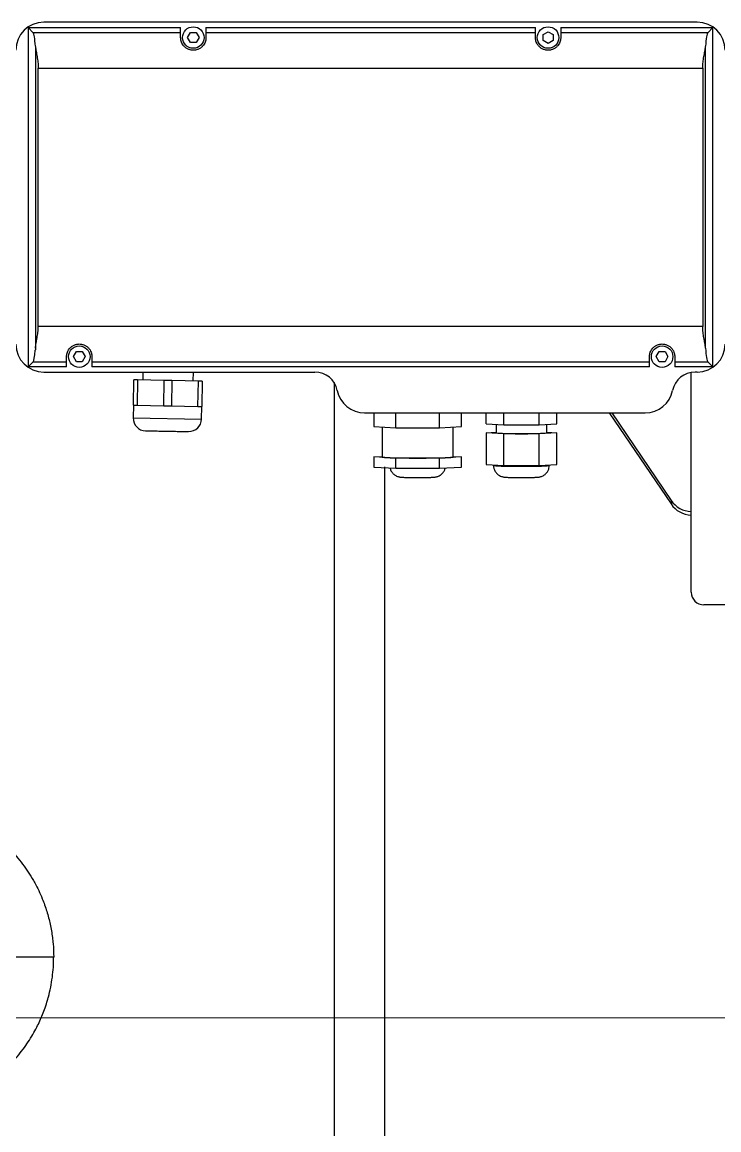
# Model space of a CAD drawing. Header units: centimetres. Extents: x 470464 to 524273, y 49611 to 59074.
# Drawn here: x 508665.01 to 508692.5, y 50525.68 to 50569.42 of the extents above; entities that cross this region are included whole.
import ezdxf

# ---------------------------------------------------------------- set-up
doc = ezdxf.new("R2010")
doc.units = ezdxf.units.CM
doc.header["$MEASUREMENT"] = 0
doc.layers.add('A-ANNO-REVC-01', color=1, linetype='Continuous', lineweight=15, true_color=0xff0000, plot=False)
doc.layers.add('vinç', color=7, linetype='Continuous')
doc.styles.add('BARIŞ BABUR-3', font='arial.ttf')
doc.dimstyles.new('AAA_A4 BVS STANDART', dxfattribs={"dimscale": 12, "dimtxt": 1.8, "dimasz": 1.6, "dimexe": 0.18, "dimexo": 0.0625, "dimgap": 0.09, "dimtad": 1, "dimtoh": 1, "dimdec": 0, "dimzin": 9, "dimdsep": 46, "dimtxsty": 'BARIŞ BABUR-3', "dimcen": 0.09, "dimclrd": 1, "dimclre": 1, "dimclrt": 2, "dimadec": 0, "dimazin": 0, "dimtfac": 1, "dimtdec": 0, "dimtofl": 0, "dimtmove": 0, "dimatfit": 3, "dimfxl": 1, "dimtolj": 1, "dimtzin": 0, "dimlwd": 9, "dimlwe": 9, "dimarcsym": 0})

# ---------------------------------------------------------------- blocks, each defined once
blk = doc.blocks.new('*D119')
at = {"layer": 'A-ANNO-REVC-01', "color": 1, "lineweight": 9, "transparency": 16777216}
for p, q in [((428675.918, 68750.159), (428850, 68750.159)), ((428848.56, 68330.963), (428848.56, 68737.359)), ((428801.6, 68318.163), (428850, 68318.163))]:
    blk.add_line(p, q, dxfattribs=at)
at = {"layer": 'A-ANNO-REVC-01', "color": 1, "transparency": 16777216}
for points in [[(428846.427, 68737.359), (428850.694, 68737.359), (428848.56, 68750.159)], [(428846.427, 68330.963), (428850.694, 68330.963), (428848.56, 68318.163)]]:
    blk.add_solid(points, dxfattribs=at)
at = {"layer": 'Defpoints', "color": 0, "transparency": 16777216}
for p in [(428675.418, 68750.159), (428848.56, 68750.159), (428801.1, 68318.163)]:
    blk.add_point(p, dxfattribs=at)
at = {"layer": 'A-ANNO-REVC-01', "color": 2, "transparency": 16777216, "insert": (428840.39, 68542.782), "char_height": 14.4, "attachment_point": 5, "rotation": 90, "style": 'BARIŞ BABUR-3'}
blk.add_mtext('\\A1;KANCA ALTI: 432', dxfattribs=at)
blk = doc.blocks.new('dytjtyjtydhrshtjy')
at = {"color": 2, "linetype": 'Continuous', "lineweight": 25}
for p, q in [((427570.245, 68759.255), (427570.245, 68745.861)), ((427570.446, 68759.054), (427570.245, 68759.255)), ((427570.245, 68759.255), (427576.268, 68759.255)), ((427596.654, 68759.472), (427570.866, 68759.472)), ((427576.268, 68759.054), (427576.268, 68759.255)), ((427577.268, 68759.255), (427590.268, 68759.255)), ((427577.268, 68759.255), (427577.268, 68759.054)), ((427590.268, 68759.054), (427590.268, 68759.255)), ((427591.268, 68759.255), (427597.275, 68759.255)), ((427591.268, 68759.255), (427591.268, 68759.054)), ((427597.275, 68759.255), (427597.075, 68759.054)), ((427597.275, 68745.861), (427597.275, 68759.255)), ((427576.268, 68759.054), (427570.446, 68759.054)), ((427576.268, 68758.864), (427576.268, 68759.054)), ((427576.537, 68758.864), (427576.653, 68759.064)), ((427576.653, 68758.664), (427576.537, 68758.864)), ((427576.653, 68759.064), (427576.884, 68759.064)), ((427576.884, 68759.064), (427576.999, 68758.864)), ((427576.999, 68758.864), (427576.884, 68758.664)), ((427590.268, 68759.054), (427577.268, 68759.054)), ((427577.268, 68759.054), (427577.268, 68758.864)), ((427590.268, 68758.864), (427590.268, 68759.054)), ((427590.568, 68758.979), (427590.768, 68759.095)), ((427590.568, 68758.748), (427590.568, 68758.979)), ((427590.768, 68758.633), (427590.568, 68758.748)), ((427590.768, 68759.095), (427590.968, 68758.979)), ((427590.968, 68758.748), (427590.768, 68758.633)), ((427590.968, 68758.979), (427590.968, 68758.748)), ((427591.268, 68759.054), (427591.268, 68758.864)), ((427597.075, 68759.054), (427591.268, 68759.054)), ((427570.54, 68758.517), (427570.54, 68746.599)), ((427576.884, 68758.664), (427576.653, 68758.664)), ((427596.981, 68746.599), (427596.981, 68758.517)), ((427570.65, 68747.455), (427570.65, 68757.661)), ((427570.65, 68757.661), (427596.871, 68757.661)), ((427596.871, 68757.661), (427596.871, 68747.455)), ((427596.871, 68747.455), (427570.65, 68747.455)), ((427571.768, 68746.061), (427571.768, 68746.264)), ((427572.037, 68746.264), (427572.153, 68746.464)), ((427572.153, 68746.064), (427572.037, 68746.264)), ((427572.153, 68746.464), (427572.384, 68746.464)), ((427572.384, 68746.064), (427572.153, 68746.064)), ((427572.384, 68746.464), (427572.499, 68746.264)), ((427572.499, 68746.264), (427572.384, 68746.064)), ((427572.768, 68746.264), (427572.768, 68746.061)), ((427594.768, 68746.061), (427594.768, 68746.264)), ((427595.037, 68746.264), (427595.153, 68746.464)), ((427595.153, 68746.064), (427595.037, 68746.264)), ((427595.153, 68746.464), (427595.384, 68746.464)), ((427595.384, 68746.064), (427595.153, 68746.064)), ((427595.384, 68746.464), (427595.499, 68746.264)), ((427595.499, 68746.264), (427595.384, 68746.064)), ((427595.768, 68746.264), (427595.768, 68746.061)), ((427570.245, 68745.861), (427570.446, 68746.061)), ((427571.768, 68745.861), (427570.245, 68745.861)), ((427570.446, 68746.061), (427571.768, 68746.061)), ((427570.866, 68745.657), (427581.566, 68745.657)), ((427571.768, 68745.861), (427571.768, 68746.061)), ((427572.768, 68746.061), (427594.768, 68746.061)), ((427572.768, 68746.061), (427572.768, 68745.861)), ((427594.768, 68745.861), (427572.768, 68745.861)), ((427574.775, 68745.657), (427574.77, 68745.339)), ((427576.769, 68745.304), (427576.776, 68745.657)), ((427594.768, 68745.861), (427594.768, 68746.061)), ((427595.768, 68746.061), (427597.075, 68746.061)), ((427595.768, 68746.061), (427595.768, 68745.861)), ((427597.275, 68745.861), (427595.768, 68745.861)), ((427596.418, 68736.964), (427596.418, 68745.645)), ((427596.654, 68745.657), (427596.566, 68745.657)), ((427597.075, 68746.061), (427597.275, 68745.861)), ((427574.402, 68744.345), (427574.42, 68745.345)), ((427574.57, 68745.342), (427574.42, 68745.345)), ((427574.57, 68745.342), (427574.552, 68744.342)), ((427575.62, 68745.324), (427574.57, 68745.342)), ((427575.602, 68744.324), (427575.62, 68745.324)), ((427575.92, 68745.319), (427575.62, 68745.324)), ((427575.92, 68745.319), (427575.902, 68744.319)), ((427576.969, 68745.3), (427575.92, 68745.319)), ((427576.952, 68744.3), (427576.969, 68745.3)), ((427577.119, 68745.298), (427576.969, 68745.3)), ((427577.119, 68745.298), (427577.102, 68744.298)), ((427582.324, 68745.242), (427582.324, 68431.484)), ((427574.402, 68744.345), (427574.394, 68743.845)), ((427574.402, 68744.345), (427574.552, 68744.342)), ((427574.552, 68744.342), (427575.077, 68744.333)), ((427575.077, 68744.333), (427575.602, 68744.324)), ((427575.602, 68744.324), (427575.902, 68744.319)), ((427575.902, 68744.319), (427576.427, 68744.31)), ((427576.427, 68744.31), (427576.952, 68744.3)), ((427576.952, 68744.3), (427577.102, 68744.298)), ((427577.093, 68743.798), (427577.102, 68744.298)), ((427583.528, 68744.047), (427594.605, 68744.047)), ((427583.888, 68744.047), (427583.888, 68743.502)), ((427584.754, 68743.455), (427584.754, 68744.047)), ((427586.486, 68743.455), (427586.486, 68744.047)), ((427587.352, 68743.502), (427587.352, 68744.047)), ((427588.324, 68743.609), (427588.324, 68744.047)), ((427589.02, 68743.571), (427589.02, 68744.047)), ((427590.412, 68743.571), (427590.412, 68744.047)), ((427591.108, 68743.609), (427591.108, 68744.047)), ((427593.185, 68744.047), (427595.621, 68740.448)), ((427593.279, 68744.047), (427595.621, 68740.587)), ((427574.394, 68743.845), (427577.093, 68743.798)), ((427583.888, 68743.502), (427584.754, 68743.455)), ((427584.22, 68743.484), (427584.22, 68742.303)), ((427584.754, 68743.455), (427586.486, 68743.455)), ((427586.486, 68743.455), (427587.352, 68743.502)), ((427587.02, 68742.303), (427587.02, 68743.484)), ((427588.324, 68743.609), (427589.02, 68743.571)), ((427588.716, 68743.588), (427588.716, 68743.259)), ((427589.02, 68743.571), (427590.412, 68743.571)), ((427590.412, 68743.571), (427591.108, 68743.609)), ((427590.716, 68743.259), (427590.716, 68743.588)), ((427588.324, 68743.259), (427588.716, 68743.281)), ((427588.324, 68743.259), (427588.324, 68742.01)), ((427589.02, 68743.221), (427588.324, 68743.259)), ((427589.02, 68741.972), (427589.02, 68743.221)), ((427590.412, 68743.221), (427589.02, 68743.221)), ((427591.108, 68743.259), (427590.412, 68743.221)), ((427590.412, 68741.972), (427590.412, 68743.221)), ((427590.716, 68743.281), (427591.108, 68743.259)), ((427591.108, 68742.01), (427591.108, 68743.259)), ((427583.888, 68742.303), (427584.22, 68742.321)), ((427584.754, 68742.256), (427583.888, 68742.303)), ((427583.888, 68742.303), (427583.888, 68741.903)), ((427586.486, 68742.256), (427584.754, 68742.256)), ((427584.754, 68741.856), (427584.754, 68742.256)), ((427587.352, 68742.303), (427586.486, 68742.256)), ((427586.486, 68741.856), (427586.486, 68742.256)), ((427587.02, 68742.321), (427587.352, 68742.303)), ((427587.352, 68741.903), (427587.352, 68742.303)), ((427583.888, 68741.903), (427584.754, 68741.856)), ((427584.324, 68431.484), (427584.324, 68741.917)), ((427584.754, 68741.856), (427586.486, 68741.856)), ((427586.486, 68741.856), (427587.352, 68741.903)), ((427588.324, 68742.01), (427589.02, 68741.972)), ((427588.616, 68741.994), (427588.616, 68741.97)), ((427589.02, 68741.972), (427590.412, 68741.972)), ((427590.412, 68741.972), (427591.108, 68742.01)), ((427590.816, 68741.97), (427590.816, 68741.994)), ((427595.621, 68740.587), (427595.621, 68740.448)), ((427602.918, 68736.464), (427596.918, 68736.464))]:
    blk.add_line(p, q, dxfattribs=at)
at = {"color": 2, "linetype": 'Continuous', "lineweight": 25, "flags": 128}
for points in [[(427584.22, 68742.303), (427584.221, 68742.301), (427584.249, 68742.294), (427584.311, 68742.287), (427584.408, 68742.281), (427584.536, 68742.275), (427584.692, 68742.27), (427584.872, 68742.266), (427585.071, 68742.263), (427585.285, 68742.26), (427585.508, 68742.259), (427585.733, 68742.259), (427585.955, 68742.26), (427586.169, 68742.263), (427586.368, 68742.266), (427586.549, 68742.27), (427586.705, 68742.275), (427586.833, 68742.281), (427586.929, 68742.287), (427586.992, 68742.294), (427587.019, 68742.301), (427587.02, 68742.303)], [(427588.616, 68741.97), (427588.617, 68741.968), (427588.644, 68741.962), (427588.705, 68741.956), (427588.798, 68741.951), (427588.921, 68741.946), (427589.07, 68741.942), (427589.239, 68741.939), (427589.424, 68741.937), (427589.618, 68741.936), (427589.815, 68741.936), (427590.009, 68741.937), (427590.194, 68741.939), (427590.363, 68741.942), (427590.511, 68741.946), (427590.634, 68741.951), (427590.728, 68741.956), (427590.789, 68741.962), (427590.815, 68741.968), (427590.816, 68741.97)]]:
    blk.add_lwpolyline(points, dxfattribs=at)
at = {"color": 2, "linetype": 'Continuous', "lineweight": 25}
for centre in [(427576.768, 68758.864), (427590.768, 68758.864), (427572.268, 68746.264), (427595.268, 68746.264)]:
    blk.add_circle(centre, 0.425, dxfattribs=at)
for centre, radius, start, end in [((427570.866, 68758.372), 1.1, 90, 180), ((427596.654, 68758.372), 1.1, 0, 90), ((427570.866, 68746.757), 1.1, 180, 270), ((427596.654, 68746.757), 1.1, 270, 0), ((427581.566, 68744.757), 0.9, 11.2447, 90), ((427596.566, 68744.757), 0.9, 90, 168.7553), ((427583.528, 68745.147), 1.1, 191.2447, 270), ((427594.605, 68745.147), 1.1, 270, 348.7553), ((427574.893, 68743.836), 0.5, 179, 269), ((427576.593, 68743.807), 0.5, 269, 359), ((427589.716, 68755.479), 12.26, 265.3215, 274.6785), ((427596.451, 68741.152), 1.004, 214.2748, 268.1425), ((427596.451, 68741.013), 1.004, 214.2748, 268.1425), ((427596.918, 68736.964), 0.5, 180, 270)]:
    blk.add_arc(centre, radius, start, end, dxfattribs=at)
for centre, start_param, end_param in [((427570.433, 68757.661), 2.229025, 3.0456), ((427597.087, 68757.661), 3.237586, 4.05416), ((427570.433, 68747.455), 0.095993, 0.833395), ((427597.087, 68747.455), 5.370618, 6.187192)]:
    blk.add_ellipse(centre, major_axis=(0, -1.4), ratio=0.096289, start_param=start_param, end_param=end_param, dxfattribs=at)
for points, knots in [([(427577.268, 68758.864), (427577.268, 68758.822), (427577.263, 68758.775), (427577.241, 68758.698), (427577.23, 68758.671), (427577.204, 68758.616), (427577.187, 68758.588), (427577.146, 68758.534), (427577.122, 68758.508), (427577.066, 68758.46), (427577.035, 68758.439), (427576.983, 68758.412), (427576.965, 68758.404), (427576.928, 68758.39), (427576.909, 68758.384), (427576.87, 68758.374), (427576.85, 68758.37), (427576.81, 68758.365), (427576.789, 68758.364), (427576.749, 68758.364), (427576.729, 68758.365), (427576.689, 68758.37), (427576.668, 68758.373), (427576.609, 68758.388), (427576.572, 68758.402), (427576.52, 68758.429), (427576.504, 68758.439), (427576.472, 68758.46), (427576.457, 68758.472), (427576.43, 68758.495), (427576.417, 68758.508), (427576.392, 68758.534), (427576.381, 68758.547), (427576.35, 68758.588), (427576.333, 68758.615), (427576.306, 68758.67), (427576.296, 68758.696), (427576.281, 68758.748), (427576.276, 68758.773), (427576.27, 68758.821), (427576.268, 68758.843), (427576.268, 68758.864)], [0, 0, 0, 0, 0.125, 0.125, 0.1875, 0.1875, 0.25, 0.25, 0.3125, 0.3125, 0.375, 0.375, 0.40625, 0.40625, 0.4375, 0.4375, 0.46875, 0.46875, 0.5, 0.5, 0.53125, 0.53125, 0.5625, 0.5625, 0.625, 0.625, 0.65625, 0.65625, 0.6875, 0.6875, 0.71875, 0.71875, 0.75, 0.75, 0.8125, 0.8125, 0.875, 0.875, 0.9375, 0.9375, 1, 1, 1, 1]), ([(427591.268, 68758.864), (427591.268, 68758.822), (427591.263, 68758.775), (427591.241, 68758.698), (427591.23, 68758.671), (427591.204, 68758.616), (427591.187, 68758.588), (427591.146, 68758.535), (427591.122, 68758.509), (427591.066, 68758.46), (427591.035, 68758.439), (427590.984, 68758.412), (427590.965, 68758.404), (427590.928, 68758.39), (427590.909, 68758.384), (427590.87, 68758.374), (427590.851, 68758.37), (427590.81, 68758.365), (427590.79, 68758.364), (427590.749, 68758.364), (427590.729, 68758.365), (427590.689, 68758.37), (427590.669, 68758.373), (427590.61, 68758.388), (427590.573, 68758.402), (427590.503, 68758.438), (427590.472, 68758.459), (427590.43, 68758.495), (427590.417, 68758.508), (427590.392, 68758.534), (427590.381, 68758.547), (427590.35, 68758.587), (427590.333, 68758.615), (427590.307, 68758.669), (427590.296, 68758.696), (427590.281, 68758.748), (427590.276, 68758.773), (427590.27, 68758.821), (427590.268, 68758.843), (427590.268, 68758.864)], [0, 0, 0, 0, 0.125, 0.125, 0.1875, 0.1875, 0.25, 0.25, 0.3125, 0.3125, 0.375, 0.375, 0.40625, 0.40625, 0.4375, 0.4375, 0.46875, 0.46875, 0.5, 0.5, 0.53125, 0.53125, 0.5625, 0.5625, 0.625, 0.625, 0.6875, 0.6875, 0.71875, 0.71875, 0.75, 0.75, 0.8125, 0.8125, 0.875, 0.875, 0.9375, 0.9375, 1, 1, 1, 1]), ([(427570.54, 68758.517), (427570.544, 68758.455), (427570.554, 68758.391), (427570.571, 68758.29), (427570.578, 68758.256), (427570.59, 68758.186), (427570.597, 68758.15), (427570.616, 68758.041), (427570.628, 68757.967), (427570.64, 68757.854), (427570.644, 68757.816), (427570.648, 68757.739), (427570.65, 68757.7), (427570.65, 68757.661)], [0, 0, 0, 0, 0.25, 0.25, 0.375, 0.375, 0.5, 0.5, 0.75, 0.75, 0.875, 0.875, 1, 1, 1, 1]), ([(427596.871, 68757.661), (427596.871, 68757.739), (427596.876, 68757.815), (427596.888, 68757.929), (427596.893, 68757.966), (427596.904, 68758.04), (427596.911, 68758.077), (427596.93, 68758.186), (427596.943, 68758.255), (427596.966, 68758.39), (427596.976, 68758.455), (427596.981, 68758.517)], [0, 0, 0, 0, 0.25, 0.25, 0.375, 0.375, 0.5, 0.5, 0.75, 0.75, 1, 1, 1, 1]), ([(427570.54, 68746.599), (427570.544, 68746.66), (427570.554, 68746.725), (427570.571, 68746.825), (427570.578, 68746.86), (427570.59, 68746.93), (427570.597, 68746.966), (427570.616, 68747.074), (427570.628, 68747.148), (427570.64, 68747.261), (427570.644, 68747.3), (427570.648, 68747.377), (427570.65, 68747.416), (427570.65, 68747.455)], [0, 0, 0, 0, 0.25, 0.25, 0.375, 0.375, 0.5, 0.5, 0.75, 0.75, 0.875, 0.875, 1, 1, 1, 1]), ([(427596.981, 68746.599), (427596.976, 68746.66), (427596.967, 68746.725), (427596.949, 68746.825), (427596.943, 68746.86), (427596.93, 68746.93), (427596.923, 68746.966), (427596.904, 68747.074), (427596.893, 68747.148), (427596.88, 68747.261), (427596.877, 68747.3), (427596.872, 68747.377), (427596.871, 68747.416), (427596.871, 68747.455)], [0, 0, 0, 0, 0.25, 0.25, 0.375, 0.375, 0.5, 0.5, 0.75, 0.75, 0.875, 0.875, 1, 1, 1, 1]), ([(427570.54, 68746.599), (427570.539, 68746.589), (427570.537, 68746.57), (427570.535, 68746.541), (427570.534, 68746.523), (427570.533, 68746.514)], [0, 0, 0, 0, 0.330835, 0.664167, 1, 1, 1, 1]), ([(427571.768, 68746.264), (427571.768, 68746.306), (427571.773, 68746.354), (427571.796, 68746.432), (427571.807, 68746.459), (427571.834, 68746.514), (427571.851, 68746.542), (427571.882, 68746.582), (427571.893, 68746.595), (427571.917, 68746.62), (427571.931, 68746.633), (427571.972, 68746.668), (427572.003, 68746.69), (427572.055, 68746.716), (427572.073, 68746.724), (427572.11, 68746.738), (427572.128, 68746.744), (427572.167, 68746.754), (427572.187, 68746.757), (427572.227, 68746.762), (427572.247, 68746.764), (427572.287, 68746.764), (427572.307, 68746.763), (427572.347, 68746.758), (427572.367, 68746.754), (427572.425, 68746.74), (427572.462, 68746.726), (427572.532, 68746.691), (427572.563, 68746.669), (427572.619, 68746.622), (427572.643, 68746.596), (427572.685, 68746.542), (427572.702, 68746.514), (427572.729, 68746.46), (427572.74, 68746.433), (427572.755, 68746.381), (427572.76, 68746.356), (427572.767, 68746.308), (427572.768, 68746.285), (427572.768, 68746.264)], [0, 0, 0, 0, 0.125, 0.125, 0.1875, 0.1875, 0.25, 0.25, 0.28125, 0.28125, 0.3125, 0.3125, 0.375, 0.375, 0.40625, 0.40625, 0.4375, 0.4375, 0.46875, 0.46875, 0.5, 0.5, 0.53125, 0.53125, 0.5625, 0.5625, 0.625, 0.625, 0.6875, 0.6875, 0.75, 0.75, 0.8125, 0.8125, 0.875, 0.875, 0.9375, 0.9375, 1, 1, 1, 1]), ([(427594.768, 68746.264), (427594.768, 68746.306), (427594.773, 68746.354), (427594.797, 68746.432), (427594.807, 68746.459), (427594.834, 68746.514), (427594.851, 68746.542), (427594.882, 68746.582), (427594.893, 68746.595), (427594.917, 68746.621), (427594.931, 68746.633), (427594.973, 68746.669), (427595.004, 68746.69), (427595.055, 68746.716), (427595.073, 68746.725), (427595.11, 68746.738), (427595.129, 68746.744), (427595.167, 68746.754), (427595.187, 68746.758), (427595.227, 68746.762), (427595.247, 68746.764), (427595.288, 68746.764), (427595.308, 68746.763), (427595.348, 68746.758), (427595.368, 68746.754), (427595.426, 68746.74), (427595.463, 68746.726), (427595.532, 68746.69), (427595.563, 68746.669), (427595.605, 68746.634), (427595.618, 68746.621), (427595.643, 68746.595), (427595.654, 68746.582), (427595.675, 68746.556), (427595.684, 68746.542), (427595.701, 68746.515), (427595.709, 68746.501), (427595.729, 68746.46), (427595.74, 68746.433), (427595.755, 68746.381), (427595.76, 68746.356), (427595.767, 68746.308), (427595.768, 68746.285), (427595.768, 68746.264)], [0, 0, 0, 0, 0.125, 0.125, 0.1875, 0.1875, 0.25, 0.25, 0.28125, 0.28125, 0.3125, 0.3125, 0.375, 0.375, 0.40625, 0.40625, 0.4375, 0.4375, 0.46875, 0.46875, 0.5, 0.5, 0.53125, 0.53125, 0.5625, 0.5625, 0.625, 0.625, 0.6875, 0.6875, 0.71875, 0.71875, 0.75, 0.75, 0.78125, 0.78125, 0.8125, 0.8125, 0.875, 0.875, 0.9375, 0.9375, 1, 1, 1, 1]), ([(427574.891, 68743.336), (427574.894, 68743.336), (427574.901, 68743.336), (427575.015, 68743.334), (427575.207, 68743.331), (427575.459, 68743.326), (427575.645, 68743.323), (427575.735, 68743.321)], [0, 0, 0, 0, 0.166836, 0.36945, 0.583418, 0.797387, 1, 1, 1, 1]), ([(427575.735, 68743.321), (427575.96, 68743.318), (427576.176, 68743.314), (427576.495, 68743.308), (427576.584, 68743.307), (427576.584, 68743.307)], [0, 0, 0, 0, 0.5, 0.5, 1, 1, 1, 1]), ([(427584.534, 68741.868), (427584.535, 68741.861), (427584.541, 68741.813), (427584.582, 68741.733), (427584.655, 68741.636), (427584.743, 68741.571), (427584.823, 68741.535), (427584.883, 68741.518), (427584.941, 68741.508), (427584.989, 68741.504), (427585.059, 68741.499), (427585.146, 68741.496), (427585.242, 68741.494), (427585.333, 68741.492), (427585.417, 68741.491), (427585.51, 68741.49), (427585.629, 68741.49), (427585.739, 68741.49), (427585.836, 68741.491), (427585.913, 68741.492), (427585.996, 68741.493), (427586.072, 68741.495), (427586.14, 68741.498), (427586.198, 68741.5), (427586.247, 68741.503), (427586.289, 68741.507), (427586.334, 68741.513), (427586.388, 68741.526), (427586.445, 68741.546), (427586.517, 68741.584), (427586.597, 68741.649), (427586.664, 68741.742), (427586.702, 68741.819), (427586.707, 68741.864), (427586.707, 68741.868)], [0, 0, 0, 0, 0.007395, 0.047538, 0.087755, 0.128204, 0.155525, 0.176475, 0.196169, 0.239166, 0.282299, 0.327877, 0.36976, 0.40434, 0.430971, 0.459527, 0.499916, 0.549045, 0.568439, 0.599964, 0.631349, 0.663666, 0.695775, 0.72724, 0.757882, 0.788641, 0.817206, 0.834708, 0.854242, 0.881244, 0.916386, 0.955602, 0.995578, 1, 1, 1, 1]), ([(427588.617, 68741.972), (427588.617, 68741.97), (427588.611, 68741.928), (427588.63, 68741.844), (427588.676, 68741.732), (427588.752, 68741.636), (427588.839, 68741.571), (427588.919, 68741.535), (427588.979, 68741.518), (427589.037, 68741.508), (427589.085, 68741.504), (427589.155, 68741.499), (427589.242, 68741.496), (427589.338, 68741.494), (427589.429, 68741.492), (427589.513, 68741.491), (427589.606, 68741.49), (427589.676, 68741.49), (427589.716, 68741.49)], [0, 0, 0, 0, 0.004098, 0.079098, 0.154157, 0.229354, 0.304983, 0.356068, 0.395239, 0.432063, 0.512457, 0.593105, 0.678326, 0.756639, 0.821294, 0.871089, 0.924481, 1, 1, 1, 1]), ([(427589.716, 68741.49), (427589.766, 68741.49), (427589.835, 68741.49), (427589.932, 68741.491), (427590.009, 68741.492), (427590.092, 68741.493), (427590.168, 68741.495), (427590.236, 68741.498), (427590.294, 68741.5), (427590.343, 68741.503), (427590.385, 68741.507), (427590.43, 68741.513), (427590.484, 68741.526), (427590.541, 68741.546), (427590.613, 68741.584), (427590.692, 68741.649), (427590.761, 68741.742), (427590.808, 68741.852), (427590.813, 68741.93), (427590.816, 68741.969)], [0, 0, 0, 0, 0.092038, 0.128371, 0.187432, 0.246229, 0.306772, 0.366926, 0.425873, 0.483279, 0.540904, 0.594417, 0.627205, 0.663801, 0.714388, 0.780223, 0.853691, 0.928582, 1, 1, 1, 1]), ([(427566.318, 68730.159), (427566.423, 68729.907), (427566.549, 68729.662), (427566.79, 68729.272), (427566.895, 68729.119), (427567.062, 68728.904), (427567.117, 68728.836), (427567.351, 68728.565), (427567.542, 68728.375), (427567.816, 68728.141), (427567.889, 68728.082), (427568.097, 68727.923), (427568.235, 68727.828), (427568.578, 68727.615), (427568.777, 68727.475), (427569.163, 68727.167), (427569.349, 68726.998), (427569.704, 68726.633), (427569.873, 68726.438), (427570.186, 68726.022), (427570.33, 68725.803), (427570.477, 68725.545), (427570.493, 68725.517), (427570.619, 68725.285), (427570.719, 68725.075), (427570.84, 68724.78), (427570.871, 68724.698), (427570.96, 68724.449), (427571.013, 68724.279), (427571.102, 68723.937), (427571.14, 68723.766), (427571.184, 68723.507), (427571.197, 68723.42), (427571.219, 68723.247), (427571.228, 68723.161), (427571.25, 68722.902), (427571.258, 68722.73), (427571.258, 68722.559)], [0, 0, 0, 0, 0.087458, 0.087458, 0.146789, 0.146789, 0.174917, 0.174917, 0.262375, 0.262375, 0.293578, 0.293578, 0.349833, 0.349833, 0.431104, 0.431104, 0.512375, 0.512375, 0.593646, 0.593646, 0.674917, 0.674917, 0.685015, 0.685015, 0.756188, 0.756188, 0.782874, 0.782874, 0.837458, 0.837458, 0.891437, 0.891437, 0.918729, 0.918729, 0.945718, 0.945718, 1, 1, 1, 1]), ([(427564.418, 68716.508), (427564.666, 68716.475), (427564.913, 68716.459), (427565.158, 68716.459), (427565.354, 68716.459), (427565.554, 68716.468), (427565.755, 68716.488), (427566.03, 68716.515), (427566.308, 68716.562), (427566.586, 68716.628), (427566.877, 68716.699), (427567.168, 68716.791), (427567.452, 68716.907), (427567.724, 68717.017), (427567.991, 68717.148), (427568.247, 68717.299), (427568.481, 68717.437), (427568.707, 68717.591), (427568.922, 68717.759), (427569.15, 68717.938), (427569.365, 68718.133), (427569.564, 68718.341), (427569.739, 68718.524), (427569.902, 68718.716), (427570.051, 68718.917), (427570.192, 68719.107), (427570.321, 68719.303), (427570.437, 68719.504), (427570.491, 68719.597), (427570.542, 68719.691), (427570.591, 68719.785), (427570.633, 68719.869), (427570.674, 68719.952), (427570.712, 68720.036), (427570.789, 68720.206), (427570.857, 68720.377), (427570.917, 68720.548), (427570.953, 68720.651), (427570.986, 68720.755), (427571.016, 68720.858), (427571.028, 68720.9), (427571.039, 68720.941), (427571.051, 68720.983), (427571.118, 68721.233), (427571.17, 68721.493), (427571.205, 68721.76), (427571.24, 68722.021), (427571.258, 68722.288), (427571.258, 68722.559)], [0, 0, 0, 0, 0.075457, 0.075457, 0.075457, 0.136116, 0.136116, 0.136116, 0.218871, 0.218871, 0.218871, 0.305694, 0.305694, 0.305694, 0.38857, 0.38857, 0.38857, 0.464312, 0.464312, 0.464312, 0.544805, 0.544805, 0.544805, 0.615588, 0.615588, 0.615588, 0.682636, 0.682636, 0.682636, 0.713727, 0.713727, 0.713727, 0.741044, 0.741044, 0.741044, 0.796019, 0.796019, 0.796019, 0.829249, 0.829249, 0.829249, 0.842529, 0.842529, 0.842529, 0.922226, 0.922226, 0.922226, 1, 1, 1, 1]), ([(427567.643, 68722.559), (427567.657, 68722.559), (427567.678, 68722.559), (427567.747, 68722.559), (427567.803, 68722.559), (427567.941, 68722.559), (427568.023, 68722.559), (427568.209, 68722.559), (427568.313, 68722.559), (427568.537, 68722.559), (427568.658, 68722.559), (427568.909, 68722.559), (427569.04, 68722.559), (427569.301, 68722.559), (427569.433, 68722.559), (427569.687, 68722.559), (427569.811, 68722.559), (427570.041, 68722.559), (427570.148, 68722.559), (427570.338, 68722.559), (427570.42, 68722.559), (427570.556, 68722.559), (427570.608, 68722.559), (427570.642, 68722.559)], [0.2576922, 0.2576922, 0.2576922, 0.2576922, 0.2701794, 0.2701794, 0.2889102, 0.2889102, 0.3076411, 0.3076411, 0.3263719, 0.3263719, 0.3451028, 0.3451028, 0.3638336, 0.3638336, 0.3825645, 0.3825645, 0.4012953, 0.4012953, 0.4200261, 0.4200261, 0.438757, 0.438757, 0.4574878, 0.4574878, 0.4574878, 0.4574878]), ([(427570.642, 68722.559), (427570.673, 68722.559), (427570.704, 68722.559), (427570.782, 68722.559), (427570.829, 68722.559), (427570.919, 68722.559), (427570.962, 68722.559), (427571.041, 68722.559), (427571.076, 68722.559), (427571.135, 68722.559), (427571.159, 68722.559), (427571.187, 68722.559), (427571.195, 68722.559), (427571.2, 68722.559)], [0.1254564, 0.1254564, 0.1254564, 0.1254564, 0.1419859, 0.1419859, 0.1667801, 0.1667801, 0.1915743, 0.1915743, 0.2163685, 0.2163685, 0.2411627, 0.2411627, 0.2576922, 0.2576922, 0.2576922, 0.2576922]), ([(427571.2, 68722.559), (427571.21, 68722.559), (427571.218, 68722.559), (427571.233, 68722.559), (427571.239, 68722.559), (427571.251, 68722.559), (427571.255, 68722.559), (427571.257, 68722.559), (427571.258, 68722.559), (427571.258, 68722.559)], [0, 0, 0, 0, 0.0313641, 0.0313641, 0.0627282, 0.0627282, 0.1078141, 0.1078141, 0.1254564, 0.1254564, 0.1254564, 0.1254564]), ([(427571.256, 68722.432), (427571.256, 68722.448), (427571.257, 68722.479), (427571.256, 68722.508), (427571.255, 68722.523)], [0, 0, 0, 0, 0.5121856, 1, 1, 1, 1])]:
    blk.add_open_spline(points, degree=3, knots=knots, dxfattribs=at)
blk = doc.blocks.new('EAWREWFWEFWEGWR')
at = {"layer": 'vinç', "color": 0}
blk.add_blockref('dytjtyjtydhrshtjy', (1111, 30), dxfattribs=at)
at = {"layer": 'A-ANNO-REVC-01', "color": 6}
dim = blk.add_linear_dim(base=(428848.56, 68750.159), p1=(428801.1, 68318.163), p2=(428675.418, 68750.159), angle=90, text='KANCA ALTI: <>', dimstyle='AAA_A4 BVS STANDART', override={"dimscale": 8}, dxfattribs=at)
dim.commit()
dim.dimension.update_dxf_attribs({"geometry": '*D119', "text_midpoint": (428848.56, 68542.782), "dimtype": 128})

msp = doc.modelspace()

# ---------------------------------------------------------------- block references
at = {"layer": 'vinç', "color": 0}
msp.add_blockref('EAWREWFWEFWEGWR', (79983.993, -18220.054), dxfattribs=at)

doc.saveas('drawing.dxf')
